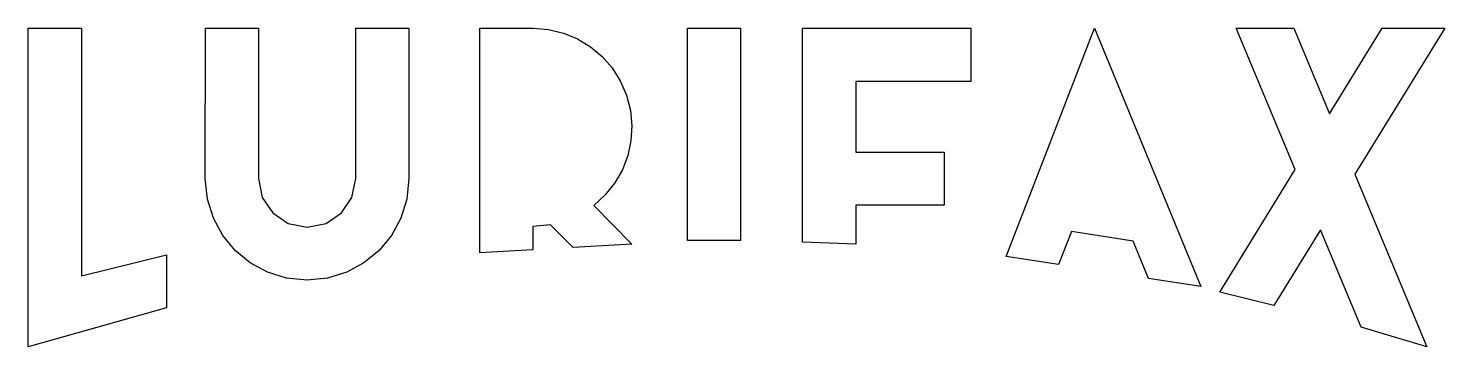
# Model space of a CAD drawing. Extents: x -1 to 189, y 61 to 302.
# Drawn here: x 88.7 to 188.7, y 60.7 to 83.2 of the extents above.
import ezdxf

# ---------------------------------------------------------------- set-up
doc = ezdxf.new("R2010")
doc.units = 0

msp = doc.modelspace()

# ---------------------------------------------------------------- linework, layer by layer
for p, q in [((88.7416, 83.2303), (92.4904, 83.2303)), ((88.74164, 60.73736), (88.7416, 83.2303)), ((92.4904, 83.2303), (92.4904, 65.7358)), ((101.2375, 72.6086), (101.238, 83.2303)), ((101.238, 83.2303), (104.987, 83.2303)), ((104.987, 83.2303), (104.987, 72.6086)), ((111.85985, 72.6086), (111.859, 83.2303)), ((111.859, 83.2303), (115.608, 83.2303)), ((115.608, 83.2303), (115.608, 72.6086)), ((120.60617, 67.360245), (120.607, 83.2303)), ((120.607, 83.2303), (124.355, 83.2303)), ((124.355, 83.2303), (125.457832, 83.143197)), ((125.457832, 83.143197), (126.5138, 82.889457)), ((135.279, 83.2303), (139.028, 83.2303)), ((135.279, 68.235), (135.279, 83.2303)), ((139.028, 83.2303), (139.028, 68.235)), ((143.402, 83.2303), (155.273, 83.2303)), ((143.40225, 68.110061), (143.402, 83.2303)), ((155.273, 83.2303), (155.273, 79.4815)), ((157.77, 67.1103), (164.02013, 83.2303)), ((164.02013, 83.2303), (171.51571, 64.986)), ((178.181, 73.2475), (174.017, 83.2303)), ((174.017, 83.2303), (178.079, 83.2303)), ((178.079, 83.2303), (180.602, 77.1805)), ((180.602, 77.1805), (184.327, 83.2303)), ((188.73, 83.2303), (182.38087, 72.9177)), ((184.327, 83.2303), (188.73, 83.2303)), ((126.5138, 82.889457), (127.506982, 82.480448)), ((127.506982, 82.480448), (128.421455, 81.927539)), ((128.421455, 81.927539), (129.241299, 81.2421)), ((129.241299, 81.2421), (129.950589, 80.435499)), ((129.950589, 80.435499), (130.533405, 79.519105)), ((130.533405, 79.519105), (130.973824, 78.504287)), ((155.273, 79.4815), (147.151, 79.4815)), ((147.151, 79.4815), (147.151, 74.483)), ((130.973824, 78.504287), (131.249462, 77.43291)), ((131.249462, 77.43291), (131.352275, 76.351761)), ((131.352275, 76.351761), (131.287846, 75.279592)), ((131.287846, 75.279592), (131.061759, 74.235152)), ((131.061759, 74.235152), (130.679599, 73.237192)), ((147.151, 74.483), (153.397, 74.483)), ((153.397, 74.483), (153.397, 70.7342)), ((130.679599, 73.237192), (130.14695, 72.304463)), ((172.848, 64.5854), (178.181, 73.2475)), ((101.385569, 71.16238), (101.2375, 72.6086)), ((104.987, 72.6086), (105.258737, 71.272869)), ((111.588113, 71.272869), (111.85985, 72.6086)), ((115.608, 72.6086), (115.459931, 71.16238)), ((130.14695, 72.304463), (129.469396, 71.455715)), ((182.38087, 72.9177), (187.461, 60.7373)), ((101.8056, 69.815623), (101.385569, 71.16238)), ((105.258737, 71.272869), (105.995575, 70.182467)), ((110.851275, 70.182467), (111.588113, 71.272869)), ((115.459931, 71.16238), (115.0399, 69.815623)), ((129.469396, 71.455715), (128.65252, 70.7097)), ((105.995575, 70.182467), (107.087233, 69.44749)), ((109.759617, 69.44749), (110.851275, 70.182467)), ((128.65252, 70.7097), (131.353, 67.9851)), ((153.397, 70.7342), (147.149, 70.7342)), ((147.149, 70.7342), (147.149, 67.9851)), ((102.468767, 68.597105), (101.8056, 69.815623)), ((107.087233, 69.44749), (108.423425, 69.178032)), ((108.423425, 69.178032), (109.759617, 69.44749)), ((115.0399, 69.815623), (114.376733, 68.597105)), ((124.35518, 69.23471), (124.355, 67.5782)), ((125.60479, 69.347186), (124.35518, 69.23471)), ((127.19431, 67.743316), (125.60479, 69.347186)), ((103.346244, 67.535605), (102.468767, 68.597105)), ((114.376733, 68.597105), (113.499256, 67.535605)), ((139.028, 68.235), (135.279, 68.235)), ((147.149, 67.9851), (143.40225, 68.110061)), ((162.37833, 68.867969), (161.474851, 66.537769)), ((166.72735, 68.195847), (162.37833, 68.867969)), ((167.81086, 65.558567), (166.72735, 68.195847)), ((179.959, 68.9847), (176.68, 63.6584)), ((182.826, 62.1119), (179.959, 68.9847)), ((92.4904, 65.7358), (98.48853, 67.23533)), ((98.48853, 67.23533), (98.4886, 63.4865)), ((104.409207, 66.6599), (103.346244, 67.535605)), ((113.499256, 67.535605), (112.436293, 66.6599)), ((124.355, 67.5782), (120.60617, 67.360245)), ((131.353, 67.9851), (127.19431, 67.743316)), ((161.474851, 66.537769), (157.77, 67.1103)), ((105.628829, 65.998767), (104.409207, 66.6599)), ((106.976285, 65.580984), (105.628829, 65.998767)), ((111.216671, 65.998767), (109.869215, 65.580984)), ((112.436293, 66.6599), (111.216671, 65.998767)), ((108.42275, 65.435328), (106.976285, 65.580984)), ((109.869215, 65.580984), (108.42275, 65.435328)), ((171.51571, 64.986), (167.81086, 65.558567)), ((176.68, 63.6584), (172.848, 64.5854)), ((98.4886, 63.4865), (88.74164, 60.73736)), ((187.461, 60.7373), (182.826, 62.1119))]:
    msp.add_line(p, q)

doc.saveas('drawing.dxf')
